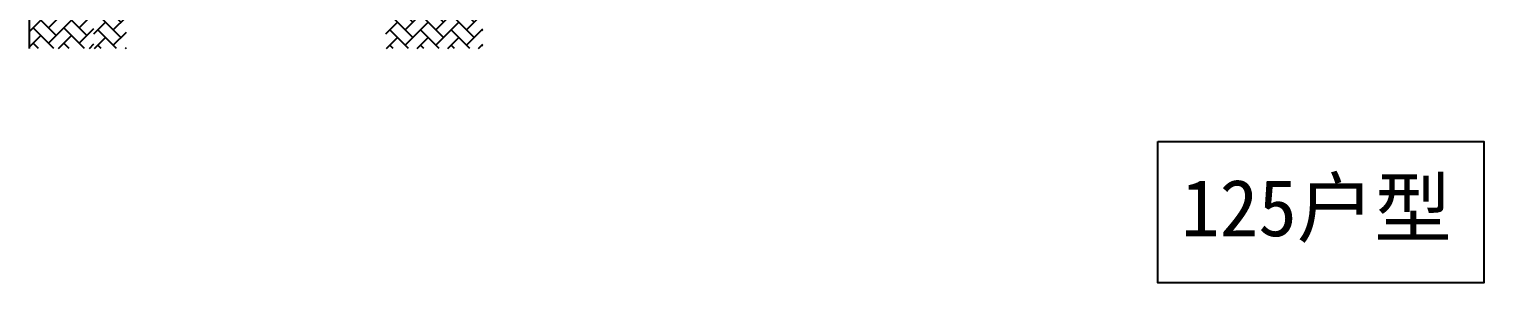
# Model space of a CAD drawing. Extents: x 3443499 to 7125205, y -1700016 to -264854.
# Drawn here: x 3524409 to 3528896, y -1043194 to -1042412 of the extents above; entities that cross this region are included whole.
import ezdxf

# ---------------------------------------------------------------- set-up
doc = ezdxf.new("R2010")
doc.units = 0
doc.header["$LTSCALE"] = 1000
doc.header["$MEASUREMENT"] = 0
doc.layers.get('0').update_dxf_attribs({"linetype": 'CONTINUOUS'})
doc.layers.add('!校对', color=2, linetype='CONTINUOUS')
doc.layers.add('保温', color=6, linetype='CONTINUOUS')
doc.styles.add('黑体', font='simhei.ttf')

# ---------------------------------------------------------------- blocks, each defined once
blk = doc.blocks.new('A$C263B1184')
at = {"layer": '保温', "linetype": 'ByBlock', "ltscale": 10}
h = blk.add_hatch(dxfattribs=at)
h.set_pattern_fill('AR-HBONE', color=251, scale=55)
h.set_pattern_definition([(45, (-1017960.394, -343310.663), (0, 47.4157523), [100.584, -33.528]), (135, (-1017936.686, -343286.955), (3e-15, 47.4157523), [100.584, -33.528])])
h.paths.add_polyline_path([(-8700, 6200), (-8700, 8350), (-8900, 8350), (-8900, 6200)])
h = blk.add_hatch(dxfattribs=at)
h.set_pattern_fill('AR-HBONE', color=251, scale=55)
h.set_pattern_definition([(45, (-1017760.394, -345260.66), (0, 47.4157523), [100.584, -33.528]), (135, (-1017736.686, -345236.954), (3e-15, 47.4157523), [100.584, -33.528])])
h.paths.add_polyline_path([(-8600, 6200), (-8600, 6400), (-8700, 6400), (-8700, 6200)])
h = blk.add_hatch(dxfattribs=at)
h.set_pattern_fill('AR-HBONE', color=251, scale=55)
h.set_pattern_definition([(45, (-1016860.394, -345260.66), (0, 47.4157523), [100.584, -33.528]), (135, (-1016836.686, -345236.954), (3e-15, 47.4157523), [100.584, -33.528])])
h.paths.add_polyline_path([(-7500, 6200), (-7500, 6400), (-7800, 6400), (-7800, 6200)])
at = {"layer": '保温', "color": 251, "linetype": 'ByBlock', "ltscale": 10}
blk.add_line((-8900, 6300), (-8900, 6200), dxfattribs=at)
blk = doc.blocks.new('A$C16051DAC')
at = {"color": 252}
blk.add_lwpolyline([(8181.5, 8013.6), (9187.5, 8013.6), (9187.5, 7577.6), (8181.5, 7577.6)], close=True, dxfattribs=at)
blk.add_blockref('A$C263B1184', (13600, 2100), dxfattribs=at)
at = {"color": 252, "style": '黑体'}
blk.add_text('125户型', height=175, dxfattribs=at).set_placement((8253.6, 7721.5))

msp = doc.modelspace()

# ---------------------------------------------------------------- block references
at = {"layer": '!校对', "color": 6}
msp.add_blockref('A$C16051DAC', (3519708.9, -1050772.1), dxfattribs=at)

doc.saveas('drawing.dxf')
